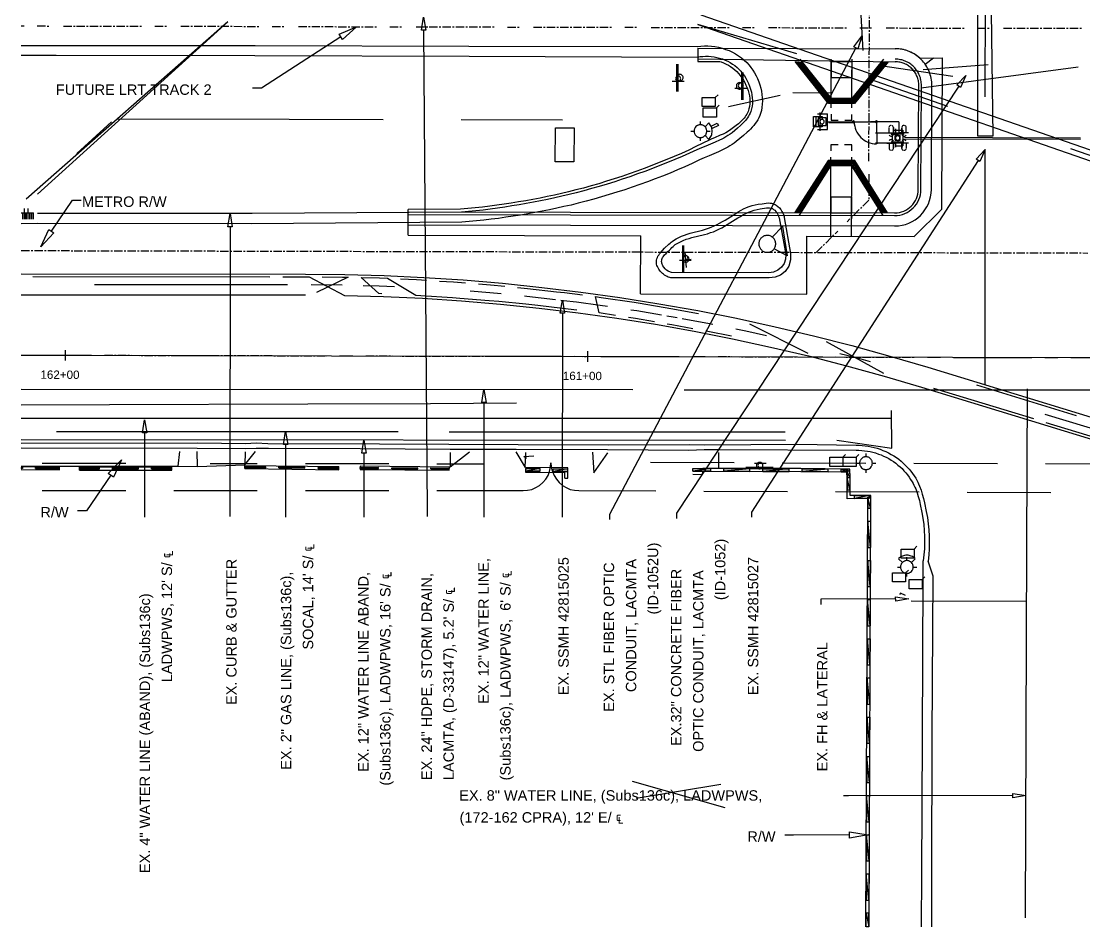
# Model space of a CAD drawing. Header units: feet. Extents: x 0 to 650, y -1 to 433.
# Drawn here: x 144.2 to 347.7, y 67.8 to 241 of the extents above; entities that cross this region are included whole.
import ezdxf

# ---------------------------------------------------------------- set-up
doc = ezdxf.new("R2010")
doc.units = ezdxf.units.FT
doc.linetypes.add('CENTER2', pattern=[2.541, 1.587, -0.318, 0.318, -0.318])
for name, color, linetype in [('AGUA', 5, 'UTIL_W'), ('ALCANTARILLADO', 3, 'UTIL_SS'), ('ANOTACION', 8, 'CONTINUOUS'), ('DIGITALIZADO', 7, 'CONTINUOUS'), ('DRENAJE_PLUVIAL', 3, 'UTIL_SD'), ('EJE_VIA', 7, 'CONTINUOUS'), ('ELECTRICO', 1, 'UTIL_E'), ('ELECTRICO_AEREO', 1, 'UTIL_EOH'), ('ESTRUCTURAS', 7, 'CONTINUOUS'), ('GAS', 2, 'UTIL_G'), ('METRO_RW', 140, 'CENTER2'), ('TELECOM', 30, 'UTIL_T'), ('TELECOM_AEREO', 30, 'UTIL_TOH'), ('TOPO', 8, 'CONTINUOUS')]:
    doc.layers.add(name, color=color, linetype=linetype)
doc.styles.add('CAD_TEXT', font='Arial')
doc.styles.add('LTSTD', font='Arial')
doc.linetypes.add('UTIL_E', pattern='A,4,-3,["E",LTSTD,S=1.2,R=0,X=-1.86,Y=-0.6],-3', length=10)
doc.linetypes.add('UTIL_EOH', pattern='A,4,-3,["E(OH)",LTSTD,S=1.2,R=0,X=-3.3,Y=-0.6],-3', length=10)
doc.linetypes.add('UTIL_G', pattern='A,4,-3,["G",LTSTD,S=1.2,R=0,X=-1.86,Y=-0.6],-3', length=10)
doc.linetypes.add('UTIL_SD', pattern='A,4,-3,["SD",LTSTD,S=1.2,R=0,X=-2.22,Y=-0.6],-3', length=10)
doc.linetypes.add('UTIL_SS', pattern='A,4,-3,["SS",LTSTD,S=1.2,R=0,X=-2.22,Y=-0.6],-3', length=10)
doc.linetypes.add('UTIL_T', pattern='A,4,-3,["T",LTSTD,S=1.2,R=0,X=-1.86,Y=-0.6],-3', length=10)
doc.linetypes.add('UTIL_TOH', pattern='A,4,-3,["T(OH)",LTSTD,S=1.2,R=0,X=-3.3,Y=-0.6],-3', length=10)
doc.linetypes.add('UTIL_W', pattern='A,4,-3,["W",LTSTD,S=1.2,R=0,X=-1.86,Y=-0.6],-3', length=10)

msp = doc.modelspace()

# ---------------------------------------------------------------- linework, layer by layer
at = {"layer": 'AGUA'}
for p, q in [((144.2, 170.63), (261.33, 170.57)), ((271.13, 170.53), (355.33, 170.5)), ((144.2, 165.07), (310.87, 165.07)), ((144.2, 161.03), (290.57, 160.9)), ((314.6, 130.13), (336.73, 130.07))]:
    msp.add_line(p, q, dxfattribs=at)
for points in [[(336.5, 69.47), (336.77, 140.67), (336.87, 170.7)], [(300.37, 160.87), (310.9, 159.33), (310.87, 166.53)], [(313.53, 131.13), (312.53, 131.63), (312.4, 131.37)]]:
    msp.add_lwpolyline(points, dxfattribs=at)
at = {"layer": 'ALCANTARILLADO'}
for p, q in [((328.8, 226.57), (328.87, 317.5)), ((328.77, 171.47), (328.77, 216.53)), ((158.23, 190.67), (195.2, 190.67)), ((199.7, 190.67), (205.67, 190.6)), ((340.23, 165.87), (355.57, 161.2))]:
    msp.add_line(p, q, dxfattribs=at)
for points in [[(319.47, 323.9), (328.83, 323.9), (330.27, 219.07), (327.4, 219.07), (327.4, 321.67)], [(209.7, 190.5), (212.73, 190.43), (215.67, 190.3)], [(230.13, 189.43), (233.93, 189.13), (236.1, 188.93)], [(240.57, 188.5), (241, 188.43), (246.53, 187.8)], [(247.53, 187.7), (248.03, 187.63), (250.5, 187.33), (255.03, 186.73), (256.47, 186.5)], [(260.9, 185.83), (262.07, 185.67), (266.8, 184.87)], [(267.8, 184.7), (269.03, 184.5), (269.77, 184.37)], [(270.73, 184.17), (276, 183.2), (276.63, 183.07)], [(281.03, 182.17), (282.93, 181.8), (286.9, 180.9)], [(300.97, 177.5), (303.6, 176.83), (306.77, 175.93)], [(144.2, 167.63), (161.1, 167.7), (199.07, 167.83), (222.57, 167.93), (239.03, 168)]]:
    msp.add_lwpolyline(points, dxfattribs=at)
at = {"layer": 'ANOTACION'}
for points in [[(205.37, 238.07), (190.2, 228.23), (188.5, 228.23)], [(205.07, 238.57), (208.4, 240), (205.7, 237.53), (205.07, 238.57)], [(149.97, 200.87), (154, 206.8), (155.7, 206.8)], [(150.47, 200.53), (147.93, 197.9), (149.47, 201.2), (150.47, 200.53)], [(160.87, 154.5), (163.4, 157.13), (161.87, 153.8), (160.87, 154.5)], [(161.37, 154.17), (156.7, 147.37), (155, 147.37)], [(302.77, 85.93), (306.37, 85.33), (302.77, 84.73), (302.77, 85.93)], [(302.77, 85.33), (292.07, 85.3), (290.4, 85.3)]]:
    msp.add_lwpolyline(points, dxfattribs=at)
at = {"layer": 'DIGITALIZADO'}
for p, q in [((269.73, 227.63), (269.73, 232.87)), ((269.97, 227.63), (269.97, 232.87)), ((282.13, 231.27), (282.13, 226.03)), ((282.37, 231.27), (282.37, 226.03)), ((312.23, 221.83), (306.83, 221.83)), ((312.23, 221.83), (312.23, 219.7)), ((144.2, 204.4), (146.57, 204.4)), ((144.5, 203.2), (144.5, 204.4)), ((144.53, 203.2), (144.53, 204.4)), ((144.83, 204.4), (144.83, 205.2)), ((144.83, 203.2), (144.83, 204.4)), ((144.87, 203.2), (144.87, 204.4)), ((145.17, 203.2), (145.17, 204.4)), ((145.2, 203.2), (145.2, 204.4)), ((145.5, 203.2), (145.5, 204.4)), ((145.53, 204.4), (145.53, 205.2)), ((145.53, 203.2), (145.53, 204.4)), ((145.87, 203.2), (145.87, 204.4)), ((145.9, 203.2), (145.9, 204.4)), ((146.2, 203.2), (146.2, 204.4)), ((146.23, 203.2), (146.23, 204.4)), ((146.53, 203.2), (146.53, 204.4)), ((270.87, 192.9), (270.87, 198.13)), ((271.1, 192.9), (271.1, 198.13)), ((277.73, 158.5), (277.73, 155.53)), ((288.2, 155.63), (282.97, 155.63)), ((288.2, 155.4), (282.97, 155.4)), ((261.18, 95.62), (278.9, 90.56)), ((261.92, 92.34), (278.15, 95.02))]:
    msp.add_line(p, q, dxfattribs=at)
for points in [[(220.83, 239.33), (221.23, 241.83), (221.67, 239.37), (220.83, 239.33)], [(221.23, 239.33), (221.9, 147.27), (221.9, 146.27)], [(303.63, 236.17), (305.17, 238.2), (304.37, 235.8), (303.63, 236.17)], [(304, 235.97), (256.83, 146.67), (256.83, 145.67)], [(270.93, 230.28), (270.92, 230.41), (270.88, 230.52), (270.83, 230.63), (270.71, 230.76), (270.56, 230.85), (270.44, 230.89), (270.32, 230.9), (270.19, 230.89), (270.08, 230.85), (269.97, 230.79), (269.84, 230.68), (269.75, 230.52), (269.71, 230.41), (269.7, 230.28), (269.71, 230.16), (269.75, 230.04), (269.81, 229.94), (269.92, 229.81), (270.08, 229.72), (270.19, 229.68), (270.32, 229.67), (270.44, 229.68), (270.56, 229.72), (270.66, 229.77), (270.79, 229.89), (270.88, 230.04), (270.92, 230.16), (270.93, 230.28)], [(323.33, 228.87), (325.07, 230.7), (324.03, 228.4), (323.33, 228.87)], [(323.7, 228.63), (269.7, 146.9), (269.7, 145.9)], [(282.37, 228.68), (282.35, 228.81), (282.32, 228.92), (282.26, 229.03), (282.14, 229.16), (281.99, 229.25), (281.87, 229.29), (281.75, 229.3), (281.63, 229.29), (281.51, 229.25), (281.41, 229.19), (281.27, 229.08), (281.18, 228.92), (281.15, 228.81), (281.13, 228.68), (281.15, 228.56), (281.18, 228.44), (281.24, 228.34), (281.36, 228.21), (281.51, 228.12), (281.63, 228.08), (281.75, 228.07), (281.87, 228.08), (281.99, 228.12), (282.09, 228.17), (282.23, 228.29), (282.32, 228.44), (282.35, 228.56), (282.37, 228.68)], [(327.07, 214.67), (328.77, 216.53), (327.77, 214.2), (327.07, 214.67)], [(327.43, 214.43), (284.03, 147.13), (284.03, 146.13)], [(183.77, 201.73), (184.2, 204.23), (184.6, 201.73), (183.77, 201.73)], [(184.2, 201.73), (184.17, 147.27), (184.17, 146.27)], [(272.07, 195.55), (272.05, 195.67), (272.02, 195.79), (271.96, 195.89), (271.84, 196.03), (271.69, 196.12), (271.57, 196.15), (271.45, 196.17), (271.33, 196.15), (271.21, 196.12), (271.11, 196.06), (270.97, 195.94), (270.88, 195.79), (270.85, 195.67), (270.83, 195.55), (270.85, 195.43), (270.88, 195.31), (270.94, 195.21), (271.06, 195.07), (271.21, 194.98), (271.33, 194.95), (271.45, 194.93), (271.57, 194.95), (271.69, 194.98), (271.79, 195.04), (271.93, 195.16), (272.02, 195.31), (272.05, 195.43), (272.07, 195.55)], [(247.4, 185.17), (247.83, 187.67), (248.23, 185.17), (247.4, 185.17)], [(247.83, 185.17), (247.77, 147.13), (247.77, 146.13)], [(232.4, 168.07), (232.8, 170.57), (233.23, 168.07), (232.4, 168.07)], [(232.8, 168.07), (232.8, 147.13), (232.8, 146.13)], [(167.4, 162.3), (167.8, 164.8), (168.23, 162.3), (167.4, 162.3)], [(167.8, 162.3), (167.8, 147.13), (167.8, 146.13)], [(194.43, 160.03), (194.83, 162.53), (195.27, 160.03), (194.43, 160.03)], [(209.4, 158.37), (209.83, 160.87), (210.23, 158.37), (209.4, 158.37)], [(194.83, 160.03), (194.83, 147.13), (194.83, 146.13)], [(209.8, 158.37), (209.8, 147.13), (209.8, 146.13)], [(286.2, 156.02), (286.19, 156.14), (286.15, 156.26), (286.09, 156.36), (285.98, 156.49), (285.82, 156.58), (285.71, 156.62), (285.58, 156.63), (285.46, 156.62), (285.34, 156.58), (285.24, 156.53), (285.11, 156.41), (285.02, 156.26), (284.98, 156.14), (284.97, 156.02), (284.98, 155.89), (285.02, 155.78), (285.07, 155.67), (285.19, 155.54), (285.34, 155.45), (285.46, 155.41), (285.58, 155.4), (285.71, 155.41), (285.82, 155.45), (285.93, 155.51), (286.06, 155.62), (286.15, 155.78), (286.19, 155.89), (286.2, 156.02)], [(311.67, 130.5), (297.3, 130.43), (297.3, 129.43)], [(311.63, 130.9), (314.17, 130.5), (311.67, 130.07), (311.63, 130.9)], [(334.1, 92.87), (302.63, 92.83), (301.63, 92.83)], [(334.1, 93.27), (336.6, 92.87), (334.1, 92.43), (334.1, 93.27)]]:
    msp.add_lwpolyline(points, dxfattribs=at)
at = {"layer": 'DRENAJE_PLUVIAL'}
for p, q in [((306.4, 230.1), (321.53, 224.83)), ((154.83, 215.77), (161.5, 221.8)), ((146.43, 192.2), (191.8, 192.17)), ((144.2, 188.7), (198.6, 188.67)), ((283.67, 183.17), (294.8, 177.53)), ((298.3, 179.77), (309.3, 173.7)), ((327.13, 171.47), (346.23, 165.6)), ((318.9, 170.83), (338, 165))]:
    msp.add_line(p, q, dxfattribs=at)
for points in [[(274.33, 242.3), (383.87, 204.3), (483.27, 212.57)], [(147.33, 207.93), (183.77, 240.97), (145.17, 207)], [(292.73, 234.83), (273.77, 240.4), (383.63, 202.3), (483.5, 210.57), (441.03, 208.03)], [(345.13, 216.67), (383.77, 203.3), (426.6, 206.87)], [(144.2, 192.7), (198.6, 192.67), (206.13, 192.6), (213.7, 192.4), (221.27, 192.03), (228.8, 191.57), (236.33, 190.93), (243.87, 190.13), (251.37, 189.23), (258.83, 188.2), (266.3, 187), (273.77, 185.67), (281.17, 184.2), (288.57, 182.6), (295.93, 180.87), (303.23, 179), (310.53, 176.97), (317.77, 174.83), (464.37, 130), (481.47, 124.57), (470.57, 127.5)], [(194.3, 192.17), (198.6, 192.17), (199.3, 192.17), (206.07, 188.6), (213.57, 188.4), (221.03, 188.03), (228.5, 187.57), (235.97, 186.93), (243.4, 186.17), (250.83, 185.27), (258.27, 184.23), (265.63, 183.07), (273.03, 181.73), (280.37, 180.3), (287.67, 178.7), (294.97, 177), (302.2, 175.13), (309.43, 173.13), (316.6, 171), (463.17, 126.17), (480.23, 120.77)], [(201.8, 192.13), (205.7, 192.1), (206.8, 192.1), (200.73, 189.17)], [(213.23, 188.9), (212.7, 188.93), (209.3, 192.03), (212.8, 191.93), (214.3, 191.87), (219.73, 188.63), (220.7, 188.57), (226.77, 188.2), (228.2, 188.07), (233.8, 187.63), (235.67, 187.47), (240.83, 186.97), (243.13, 186.7), (247.83, 186.17), (250.6, 185.8)], [(216.8, 191.77), (219.9, 191.6), (221.8, 191.5)], [(224.3, 191.33), (227, 191.17), (229.27, 191)], [(231.77, 190.8), (234.07, 190.63), (236.77, 190.37)], [(239.23, 190.13), (241.17, 189.93), (246.7, 189.3), (248.2, 189.13), (251.67, 188.67)], [(258, 184.77), (254.83, 185.23), (254.13, 188.37), (255.27, 188.2), (261.57, 187.27), (262.3, 187.17), (268.97, 186.03), (269.3, 185.97), (273.87, 185.13)], [(260.5, 184.4), (261.8, 184.2), (265.43, 183.6)], [(267.9, 183.17), (268.77, 183.03), (272.8, 182.27)], [(275.27, 181.83), (275.7, 181.73), (280.17, 180.83)], [(340.4, 164.27), (352.37, 160.6), (366.7, 156.2)]]:
    msp.add_lwpolyline(points, dxfattribs=at)
at = {"layer": 'EJE_VIA'}
for p, q in [((273.73, 235.87), (311.6, 235.77)), ((316.2, 234), (320.6, 234.03)), ((317.27, 232.87), (318.87, 234.03)), ((320.47, 205.1), (320.6, 234.03)), ((273.73, 233.87), (311.57, 233.27)), ((293.3, 233.8), (299.27, 226.3)), ((299.27, 232.8), (299.3, 233.8)), ((299.27, 224.5), (299.27, 232.8)), ((303.27, 226.3), (303.3, 233.8)), ((268.87, 229.6), (271.13, 229.6)), ((280.87, 228.27), (283.13, 228.27)), ((315.97, 208.87), (316.07, 228.77)), ((316.47, 208.87), (316.57, 228.77)), ((318.47, 208.83), (318.57, 228.73)), ((303.27, 224.5), (303.27, 226.3)), ((299.23, 204.9), (299.23, 215.03)), ((303.2, 199.9), (303.23, 215.03)), ((293.2, 203.93), (299.23, 213.4)), ((303.23, 207.4), (299.23, 207.4)), ((218.27, 200.1), (218.27, 205.03)), ((218.27, 204.6), (311.47, 204.37)), ((218.27, 204.1), (311.47, 203.87)), ((299.2, 203.9), (299.23, 204.9)), ((299.2, 199.9), (299.2, 203.9)), ((303.2, 202.53), (303.23, 203.9)), ((315.17, 199.87), (320.47, 205.1)), ((218.27, 202.1), (311.47, 201.87)), ((218.27, 200.1), (262.83, 200)), ((262.8, 188.9), (262.83, 200)), ((294.6, 188.8), (294.63, 199.9)), ((294.63, 199.9), (315.17, 199.87)), ((271.27, 196.93), (271.5, 193.93)), ((271.4, 195.43), (272.5, 195.53)), ((270.27, 195.3), (272.5, 195.3)), ((262.8, 188.9), (294.6, 188.8)), ((144.2, 177.17), (157.67, 177.13)), ((144.2, 177.17), (524.93, 176.27)), ((152.67, 176.13), (152.67, 178.13)), ((160.17, 177.13), (202.67, 177.03)), ((205.17, 177.03), (207.67, 177)), ((252.7, 175.9), (252.7, 177.9)), ((210.17, 177), (247.67, 176.93)), ((250.17, 176.93), (252.67, 176.9)), ((255.17, 176.9), (270.17, 176.87)), ((272.67, 176.87), (275.17, 176.87)), ((277.67, 176.87), (292.7, 176.83)), ((295.2, 176.8), (297.7, 176.8)), ((300.2, 176.8), (315.2, 176.77)), ((317.7, 176.77), (320.2, 176.77)), ((322.7, 176.73), (337.7, 176.7)), ((340.2, 176.7), (342.7, 176.7)), ((345.2, 176.7), (360.2, 176.67)), ((284.63, 156.5), (286.87, 156.5))]:
    msp.add_line(p, q, dxfattribs=at)
for points in [[(273.73, 235.87), (273.73, 233.37), (276.7, 233.37)], [(318.57, 228.75), (318.56, 229.1), (318.54, 229.45), (318.49, 229.79), (318.44, 230.13), (318.36, 230.47), (318.27, 230.8), (318.16, 231.12), (318.04, 231.44), (317.91, 231.76), (317.75, 232.06), (317.58, 232.36), (317.4, 232.66), (317.2, 232.94), (316.99, 233.21), (316.77, 233.48), (316.53, 233.73), (316.28, 233.97), (316.01, 234.2), (315.74, 234.41), (315.46, 234.61), (315.17, 234.79), (314.87, 234.96), (314.57, 235.12), (314.25, 235.26), (313.93, 235.38), (313.61, 235.49), (313.28, 235.58), (312.94, 235.66), (312.6, 235.72), (312.26, 235.76), (311.91, 235.79), (311.57, 235.8)], [(316.2, 234.03), (315.96, 234.24), (315.71, 234.44), (315.45, 234.62), (315.18, 234.79), (314.91, 234.95), (314.62, 235.09), (314.34, 235.22), (314.05, 235.34), (313.75, 235.45), (313.45, 235.54), (313.14, 235.62), (312.83, 235.68), (312.52, 235.73), (312.2, 235.77), (311.89, 235.79), (311.57, 235.8)], [(276.7, 233.37), (277.97, 233.37), (278.2, 233.27), (278.7, 233.1), (279.17, 232.87), (279.6, 232.63), (280.03, 232.37), (280.47, 232.07), (280.83, 231.77), (281.2, 231.43), (281.57, 231.07), (281.87, 230.67), (282.2, 230.23), (282.47, 229.8), (282.73, 229.33), (282.97, 228.83), (283.2, 228.33), (283.37, 227.83), (283.5, 227.3), (283.63, 226.8), (283.7, 226.27), (283.73, 225.77), (283.7, 225.23), (283.67, 224.73), (283.53, 224.27), (283.47, 224.03), (283.4, 223.8), (283.27, 223.53), (283.13, 223.27), (282.97, 223), (282.8, 222.77), (282.63, 222.53), (282.43, 222.3), (282, 221.87), (281.53, 221.43), (281.07, 221.07), (280.1, 220.33), (279.6, 220), (279.1, 219.7), (278.6, 219.47), (278.03, 219.23), (276.97, 218.77), (276.43, 218.53), (275.9, 218.3), (273.4, 217.07), (272, 216.4), (270.6, 215.77), (269.2, 215.17), (267.8, 214.57), (266.37, 214), (264.93, 213.43), (263.5, 212.87), (262.07, 212.37), (260.63, 211.83), (259.17, 211.37), (257.73, 210.87), (256.27, 210.43), (254.8, 209.97), (253.33, 209.57), (251.83, 209.13), (250.37, 208.77), (249, 208.43), (247.67, 208.1), (246.3, 207.8), (244.93, 207.5), (243.57, 207.2), (242.17, 206.93), (240.8, 206.7), (239.43, 206.47), (238.03, 206.23), (236.67, 206.03), (235.27, 205.83), (233.9, 205.67), (232.5, 205.5), (231.13, 205.37), (229.73, 205.23), (228.33, 205.1), (218.27, 205.03)], [(310.17, 233.27), (303.73, 225.3), (298.8, 225.3), (292.4, 233.33)], [(309.9, 233.27), (303.67, 225.5), (298.87, 225.5), (292.67, 233.33)], [(309.67, 233.27), (303.57, 225.7), (298.97, 225.7), (292.9, 233.33)], [(309.4, 233.27), (303.47, 225.9), (299.07, 225.9), (293.17, 233.3)], [(309.13, 233.27), (303.37, 226.1), (299.17, 226.1), (293.43, 233.3)], [(309.3, 233.77), (303.27, 226.3), (299.27, 226.3)], [(303.27, 230.3), (303.3, 233.3), (299.3, 233.3), (299.27, 230.3), (303.27, 230.3)], [(316.57, 228.76), (316.56, 229.01), (316.54, 229.26), (316.51, 229.5), (316.47, 229.75), (316.42, 229.99), (316.36, 230.22), (316.28, 230.46), (316.19, 230.69), (316.09, 230.91), (315.98, 231.13), (315.86, 231.34), (315.73, 231.55), (315.59, 231.75), (315.44, 231.95), (315.28, 232.14), (315.11, 232.32), (314.93, 232.49), (314.74, 232.65), (314.55, 232.81), (314.35, 232.95), (314.14, 233.08), (313.93, 233.2), (313.71, 233.31), (313.48, 233.41), (313.25, 233.5), (313.02, 233.58), (312.79, 233.65), (312.55, 233.7), (312.3, 233.74), (312.06, 233.77), (311.81, 233.79), (311.56, 233.8)], [(316.07, 228.76), (316.06, 228.99), (316.05, 229.21), (316.02, 229.43), (315.98, 229.65), (315.93, 229.87), (315.88, 230.08), (315.81, 230.29), (315.73, 230.5), (315.64, 230.7), (315.54, 230.9), (315.43, 231.09), (315.32, 231.28), (315.19, 231.46), (315.05, 231.63), (314.91, 231.8), (314.75, 231.97), (314.59, 232.12), (314.42, 232.27), (314.25, 232.41), (314.07, 232.53), (313.88, 232.65), (313.69, 232.76), (313.49, 232.86), (313.29, 232.95), (313.08, 233.03), (312.88, 233.1), (312.66, 233.16), (312.45, 233.21), (312.23, 233.25), (312.01, 233.28), (311.78, 233.29), (311.56, 233.3)], [(270.47, 230.08), (270.44, 230.23), (270.38, 230.35), (270.29, 230.46), (270.17, 230.53), (270.03, 230.56), (269.89, 230.56), (269.75, 230.51), (269.64, 230.43), (269.56, 230.31), (269.51, 230.18), (269.5, 230.03), (269.54, 229.9), (269.61, 229.78), (269.71, 229.68), (269.84, 229.62), (269.98, 229.6), (270.13, 229.62), (270.25, 229.68), (270.36, 229.78), (270.43, 229.9), (270.46, 230.03)], [(282.47, 228.75), (282.44, 228.89), (282.38, 229.02), (282.29, 229.12), (282.17, 229.2), (282.03, 229.23), (281.89, 229.22), (281.75, 229.17), (281.64, 229.09), (281.56, 228.98), (281.51, 228.85), (281.5, 228.7), (281.54, 228.56), (281.61, 228.44), (281.71, 228.35), (281.84, 228.29), (281.98, 228.27), (282.13, 228.29), (282.25, 228.35), (282.36, 228.44), (282.43, 228.56), (282.46, 228.7)], [(299.27, 223.27), (299.27, 222.13), (300.63, 222.13)], [(301.9, 222.13), (303.27, 222.13), (303.27, 223.23)], [(300.63, 217.4), (299.23, 217.4), (299.23, 216.27)], [(303.23, 216.27), (303.23, 217.4), (301.87, 217.4)], [(310.1, 204.37), (303.8, 214.4), (298.7, 214.4), (292.33, 204.43)], [(309.83, 204.37), (303.67, 214.2), (298.8, 214.2), (292.6, 204.43)], [(309.6, 204.37), (303.57, 214), (298.9, 214), (292.83, 204.43)], [(309.37, 204.37), (303.47, 213.8), (299.03, 213.8), (293.07, 204.43)], [(309.13, 204.37), (303.33, 213.6), (299.13, 213.6), (293.3, 204.43)], [(309.23, 203.87), (303.23, 213.4), (299.23, 213.4)], [(311.43, 201.87), (312.15, 201.9), (312.85, 202.01), (313.52, 202.18), (314.16, 202.41), (314.78, 202.7), (315.36, 203.05), (315.9, 203.45), (316.4, 203.91), (316.85, 204.4), (317.25, 204.94), (317.61, 205.52), (317.9, 206.13), (318.14, 206.77), (318.32, 207.44), (318.43, 208.14), (318.47, 208.85)], [(311.44, 203.87), (311.95, 203.89), (312.45, 203.97), (312.93, 204.09), (313.39, 204.26), (313.83, 204.47), (314.24, 204.71), (314.63, 205), (314.99, 205.32), (315.31, 205.68), (315.6, 206.06), (315.85, 206.48), (316.07, 206.91), (316.24, 207.37), (316.36, 207.85), (316.44, 208.35), (316.47, 208.86)], [(311.44, 204.37), (311.9, 204.39), (312.35, 204.46), (312.78, 204.57), (313.2, 204.72), (313.59, 204.91), (313.96, 205.13), (314.31, 205.39), (314.63, 205.68), (314.93, 206), (315.19, 206.34), (315.41, 206.72), (315.61, 207.11), (315.76, 207.52), (315.87, 207.96), (315.94, 208.4), (315.97, 208.86)], [(303.23, 204.4), (303.23, 207.4), (299.23, 207.4), (299.23, 204.4), (303.23, 204.4)], [(271.83, 195.78), (271.81, 195.93), (271.75, 196.05), (271.66, 196.16), (271.54, 196.23), (271.4, 196.26), (271.25, 196.26), (271.12, 196.21), (271.01, 196.13), (270.92, 196.01), (270.88, 195.88), (270.87, 195.73), (270.9, 195.6), (270.98, 195.48), (271.08, 195.38), (271.21, 195.32), (271.35, 195.3), (271.49, 195.32), (271.62, 195.38), (271.72, 195.48), (271.8, 195.6), (271.83, 195.73)], [(174.5, 158.7), (174.17, 155.9), (177.97, 155.87), (177.9, 158.73)], [(187.1, 158.67), (187.03, 156.17), (189.03, 158.7)], [(226.3, 158.53), (226.3, 155.8), (230.03, 158.63)], [(238.93, 158.63), (240.67, 155.67), (240.8, 158.5)], [(253.6, 158.57), (253.83, 154.6), (256.53, 158.47)], [(285.27, 156.05), (285.29, 155.91), (285.35, 155.78), (285.44, 155.68), (285.56, 155.6), (285.7, 155.57), (285.85, 155.58), (285.98, 155.62), (286.09, 155.71), (286.18, 155.82), (286.22, 155.95), (286.23, 156.1), (286.2, 156.24), (286.12, 156.36), (286.02, 156.45), (285.89, 156.51), (285.75, 156.53), (285.61, 156.51), (285.48, 156.45), (285.38, 156.36), (285.3, 156.24), (285.27, 156.1)]]:
    msp.add_lwpolyline(points, dxfattribs=at)
at = {"layer": 'ELECTRICO'}
msp.add_lwpolyline([(240.93, 157.4), (240.43, 157.73), (242.37, 157.87)], dxfattribs=at)
at = {"layer": 'ELECTRICO_AEREO'}
for p, q in [((264.7, 156.67), (280.73, 156.6)), ((148.2, 156.5), (164.2, 156.47)), ((180.4, 156.43), (189.4, 156.43)), ((198.6, 156.4), (214.6, 156.4)), ((223.8, 156.37), (232.8, 156.37)), ((289.93, 156.57), (305.93, 156.5)), ((315.13, 156.47), (331.13, 156.43)), ((340.33, 156.4), (356.33, 156.33))]:
    msp.add_line(p, q, dxfattribs=at)
at = {"layer": 'ESTRUCTURAS'}
for p, q in [((274.27, 221.23), (274.27, 221.87)), ((295.9, 220.83), (295.9, 222.83)), ((296.4, 220.83), (296.4, 222.83)), ((296.67, 223.33), (298.57, 223.33)), ((297.17, 220.07), (297.17, 223.57)), ((298.57, 220.33), (298.57, 223.33)), ((298.57, 221.83), (307.8, 221.83)), ((272.4, 220), (273.07, 220)), ((275.13, 220.87), (275.87, 221.6)), ((275.5, 220), (276.13, 220)), ((296.67, 220.33), (298.57, 220.33)), ((298.87, 221.7), (303.57, 221.7)), ((307.97, 221.67), (308, 217.57)), ((310, 219.73), (311.63, 219.7)), ((310.4, 219.73), (310.4, 220.73)), ((311.13, 220.23), (311.63, 220.2)), ((311.2, 220.73), (311.2, 219.73)), ((311.27, 219.73), (312.77, 219.7)), ((311.63, 220.47), (311.63, 219.7)), ((311.63, 220.2), (313.03, 220.2)), ((312.83, 220.73), (312.83, 219.7)), ((313.03, 220.2), (313.03, 217.2)), ((313.67, 219.7), (313.67, 220.73)), ((274.27, 218.17), (274.27, 218.8)), ((275.13, 219.17), (275.87, 218.43)), ((309.97, 217.77), (311.6, 217.77)), ((309.97, 217.73), (311.6, 217.7)), ((310, 219.67), (311.63, 219.67)), ((310.4, 217.73), (310.4, 216.7)), ((311.03, 217.97), (311.03, 219.47)), ((311.2, 216.7), (311.2, 217.73)), ((312.77, 217.7), (311.27, 217.73)), ((311.57, 219.17), (312.47, 219.17)), ((311.57, 218.27), (311.57, 219.17)), ((311.57, 218.27), (312.47, 218.27)), ((311.63, 217.7), (311.63, 216.97)), ((314.07, 219.7), (312.43, 219.7)), ((314.07, 219.67), (312.43, 219.67)), ((314.07, 217.73), (312.43, 217.77)), ((314.07, 217.7), (312.43, 217.7)), ((312.47, 218.27), (312.47, 219.17)), ((312.83, 216.7), (312.83, 217.7)), ((313.03, 219.47), (313.03, 217.97)), ((347.03, 218.7), (313.33, 218.83)), ((313.33, 218.57), (347.03, 218.47)), ((313.67, 217.7), (313.63, 216.7)), ((311.63, 217.2), (313.03, 217.2)), ((305.97, 157.67), (305.97, 158.33)), ((304.13, 156.47), (304.77, 156.47)), ((305.97, 154.6), (305.97, 155.23)), ((307.2, 156.47), (307.83, 156.47)), ((313.8, 137.83), (313.8, 138.47)), ((311.97, 136.6), (312.6, 136.6)), ((312.2, 138.2), (312.97, 137.47)), ((314.67, 137.47), (315.4, 138.2)), ((315.03, 136.6), (315.67, 136.6)), ((313.8, 134.77), (313.8, 135.4))]:
    msp.add_line(p, q, dxfattribs=at)
for points in [[(277.63, 227), (277.1, 226.47), (277.1, 224.73), (274.6, 224.73), (274.6, 226.47), (277.1, 226.47)], [(277.83, 224.97), (277.3, 224.47), (277.3, 222.7), (274.8, 222.7), (274.8, 224.47), (277.3, 224.47)], [(295.9, 222.83), (297.57, 222.83), (297.57, 222.23)], [(296.8, 221.07), (298.3, 221.07), (298.3, 222.57), (296.8, 222.57), (296.8, 221.07)], [(297.97, 221.85), (297.95, 221.97), (297.9, 222.08), (297.78, 222.19), (297.68, 222.25), (297.55, 222.27), (297.43, 222.25), (297.32, 222.2), (297.21, 222.08), (297.15, 221.98), (297.13, 221.85), (297.15, 221.73), (297.2, 221.62), (297.32, 221.51), (297.42, 221.45), (297.55, 221.43), (297.67, 221.45), (297.78, 221.5), (297.89, 221.62), (297.95, 221.72), (297.97, 221.85)], [(303.73, 221.82), (303.7, 221.92), (303.59, 222), (303.48, 221.99), (303.37, 221.87), (303.38, 221.76), (303.46, 221.65), (303.57, 221.63), (303.68, 221.69), (303.73, 221.8)], [(303.7, 221.84), (303.72, 221.4), (303.79, 220.98), (303.9, 220.57), (304.04, 220.18), (304.22, 219.81), (304.43, 219.46), (304.68, 219.14), (304.95, 218.83), (305.26, 218.56), (305.59, 218.32), (305.94, 218.11), (306.31, 217.93), (306.7, 217.79), (307.11, 217.68), (307.53, 217.62), (307.96, 217.6)], [(308.13, 221.85), (308.1, 221.95), (307.99, 222.03), (307.88, 222.02), (307.77, 221.9), (307.78, 221.79), (307.86, 221.69), (307.97, 221.67), (308.08, 221.72), (308.13, 221.83)], [(275.47, 220.02), (275.46, 220.14), (275.44, 220.26), (275.41, 220.38), (275.37, 220.49), (275.32, 220.6), (275.26, 220.7), (275.11, 220.88), (274.93, 221.03), (274.83, 221.09), (274.72, 221.14), (274.61, 221.18), (274.5, 221.21), (274.37, 221.23), (274.25, 221.23), (274.13, 221.23), (274, 221.21), (273.89, 221.18), (273.78, 221.14), (273.67, 221.09), (273.57, 221.03), (273.39, 220.88), (273.24, 220.7), (273.18, 220.6), (273.13, 220.49), (273.09, 220.38), (273.06, 220.26), (273.04, 220.14), (273.03, 220.02), (273.04, 219.89), (273.06, 219.77), (273.09, 219.65), (273.13, 219.54), (273.18, 219.44), (273.24, 219.34), (273.39, 219.16), (273.57, 219.01), (273.67, 218.95), (273.78, 218.9), (273.89, 218.85), (274, 218.82), (274.13, 218.81), (274.25, 218.8), (274.37, 218.81), (274.5, 218.82), (274.61, 218.85), (274.72, 218.9), (274.83, 218.95), (274.93, 219.01), (275.11, 219.16), (275.26, 219.34), (275.32, 219.44), (275.37, 219.54), (275.41, 219.65), (275.44, 219.77), (275.46, 219.89), (275.47, 220.02)], [(275.84, 218.43), (276, 218.6), (276.13, 218.78), (276.24, 218.97), (276.34, 219.17), (276.41, 219.38), (276.46, 219.59), (276.49, 219.8), (276.5, 220.02), (276.49, 220.23), (276.46, 220.45), (276.41, 220.66), (276.34, 220.86), (276.24, 221.06), (276.13, 221.25), (276, 221.44), (275.84, 221.61)], [(277.47, 221.57), (277.7, 221.13), (276.53, 220.5), (276.3, 220.97), (277.47, 221.57)], [(297.57, 221.43), (297.57, 220.83), (295.9, 220.83)], [(307.77, 219.73), (312.03, 219.7), (312.03, 219.1)], [(310.72, 221.1), (310.62, 221.09), (310.51, 221.03), (310.42, 220.93), (310.37, 220.82)], [(310.4, 219.73), (310.4, 219.87), (310.4, 220.03), (310.4, 220.2), (310.4, 220.37), (310.4, 220.5), (310.4, 220.63)], [(311.2, 220.75), (311.18, 220.85), (311.12, 220.97), (311.02, 221.06), (310.89, 221.1)], [(311.2, 219.73), (311.2, 219.87), (311.2, 220.03), (311.2, 220.2), (311.2, 220.37), (311.2, 220.5), (311.2, 220.63)], [(312.83, 219.7), (312.83, 219.83), (312.83, 219.93), (312.83, 220.1), (312.83, 220.27), (312.83, 220.37), (312.83, 220.5), (312.83, 220.63)], [(313.18, 221.1), (313.08, 221.08), (312.96, 221.02), (312.88, 220.92), (312.84, 220.79)], [(313.63, 220.75), (313.62, 220.85), (313.57, 220.96), (313.46, 221.05), (313.35, 221.09)], [(313.67, 219.7), (313.67, 219.83), (313.67, 219.93), (313.67, 220.1), (313.67, 220.27), (313.67, 220.37), (313.67, 220.5), (313.67, 220.63)], [(312.03, 218.3), (312.03, 217.7), (307.77, 217.73)], [(310.36, 219.28), (310.47, 219.17), (310.57, 219.11), (310.69, 219.08), (310.81, 219.07), (310.93, 219.09), (311.04, 219.14), (311.16, 219.23)], [(310.4, 217.73), (310.4, 217.6), (310.4, 217.43), (310.4, 217.33), (310.4, 217.17), (310.4, 217), (310.4, 216.9), (310.4, 216.77)], [(311.2, 218.19), (311.1, 218.29), (310.99, 218.36), (310.88, 218.39), (310.75, 218.4), (310.63, 218.38), (310.52, 218.33), (310.41, 218.24)], [(311.97, 219.53), (310.8, 219.53), (310.8, 219.43), (311.97, 219.43)], [(311.97, 217.9), (310.8, 217.9), (311.97, 218)], [(311.2, 217.73), (311.2, 217.6), (311.2, 217.4), (311.2, 217.23), (311.2, 217.07), (311.2, 216.93), (311.2, 216.8)], [(312.43, 218.72), (312.42, 218.84), (312.36, 218.95), (312.25, 219.06), (312.14, 219.11), (312.02, 219.13), (311.89, 219.12), (311.78, 219.06), (311.67, 218.95), (311.62, 218.84), (311.6, 218.72), (311.62, 218.59), (311.67, 218.48), (311.78, 218.37), (311.89, 218.32), (312.02, 218.3), (312.14, 218.32), (312.25, 218.37), (312.36, 218.48), (312.41, 218.59), (312.43, 218.72)], [(312.1, 219.53), (313.27, 219.5), (312.1, 219.43)], [(312.1, 217.9), (313.23, 217.9), (312.1, 218)], [(312.83, 219.28), (312.94, 219.17), (313.04, 219.11), (313.16, 219.08), (313.28, 219.07), (313.4, 219.09), (313.51, 219.14), (313.63, 219.23)], [(312.83, 217.7), (312.83, 217.57), (312.83, 217.4), (312.83, 217.23), (312.83, 217.07), (312.83, 216.97), (312.83, 216.83)], [(313.64, 218.15), (313.53, 218.26), (313.43, 218.32), (313.31, 218.36), (313.19, 218.37), (313.07, 218.34), (312.96, 218.3), (312.84, 218.2)], [(313.67, 217.7), (313.67, 217.57), (313.67, 217.4), (313.63, 217.23), (313.63, 217.07), (313.63, 216.97), (313.63, 216.83)], [(310.37, 216.72), (310.38, 216.62), (310.43, 216.51), (310.54, 216.42), (310.65, 216.37)], [(310.85, 216.37), (310.95, 216.38), (311.07, 216.45), (311.16, 216.55), (311.2, 216.68)], [(312.8, 216.72), (312.82, 216.61), (312.88, 216.49), (312.98, 216.41), (313.11, 216.37)], [(313.28, 216.37), (313.38, 216.38), (313.49, 216.43), (313.58, 216.54), (313.63, 216.65)], [(288, 199.73), (289.97, 201.8), (290.87, 196.13), (288.37, 197.5)], [(288.65, 198.7), (288.61, 198.86), (288.56, 199.02), (288.5, 199.16), (288.42, 199.3), (288.34, 199.43), (288.23, 199.55), (288.12, 199.66), (288, 199.76), (287.87, 199.84), (287.74, 199.91), (287.59, 199.97), (287.44, 200.02), (287.29, 200.05), (287.13, 200.07), (286.96, 200.06), (286.8, 200.05), (286.64, 200.01), (286.48, 199.96), (286.34, 199.9), (286.2, 199.82), (286.07, 199.74), (285.95, 199.63), (285.84, 199.52), (285.74, 199.4), (285.66, 199.27), (285.59, 199.14), (285.53, 198.99), (285.48, 198.84), (285.45, 198.69), (285.43, 198.53), (285.44, 198.36), (285.45, 198.2), (285.49, 198.04), (285.54, 197.88), (285.6, 197.74), (285.68, 197.6), (285.76, 197.47), (285.87, 197.35), (285.98, 197.24), (286.1, 197.14), (286.23, 197.06), (286.36, 196.99), (286.51, 196.93), (286.66, 196.88), (286.81, 196.85), (286.97, 196.83), (287.14, 196.84), (287.3, 196.85), (287.46, 196.89), (287.62, 196.94), (287.76, 197), (287.9, 197.08), (288.03, 197.16), (288.15, 197.27), (288.26, 197.38), (288.36, 197.5), (288.44, 197.63), (288.51, 197.76), (288.57, 197.91), (288.62, 198.06), (288.65, 198.21), (288.67, 198.37), (288.66, 198.54), (288.65, 198.7)], [(302.03, 158.13), (301.5, 157.6), (301.5, 155.87), (299, 155.87), (299, 157.6), (301.5, 157.6)], [(304.57, 158.13), (304.07, 157.6), (304.07, 155.87), (301.57, 155.87), (301.57, 157.6), (304.07, 157.6)], [(307.17, 156.48), (307.16, 156.61), (307.14, 156.73), (307.11, 156.85), (307.07, 156.96), (307.02, 157.06), (306.96, 157.16), (306.81, 157.34), (306.63, 157.49), (306.53, 157.55), (306.42, 157.6), (306.31, 157.65), (306.2, 157.68), (306.07, 157.69), (305.95, 157.7), (305.83, 157.69), (305.7, 157.68), (305.59, 157.65), (305.48, 157.6), (305.37, 157.55), (305.27, 157.49), (305.09, 157.34), (304.94, 157.16), (304.88, 157.06), (304.83, 156.96), (304.79, 156.85), (304.76, 156.73), (304.74, 156.61), (304.73, 156.48), (304.74, 156.36), (304.76, 156.24), (304.79, 156.12), (304.83, 156.01), (304.88, 155.9), (304.94, 155.8), (305.09, 155.62), (305.27, 155.47), (305.37, 155.41), (305.48, 155.36), (305.59, 155.32), (305.7, 155.29), (305.83, 155.27), (305.95, 155.27), (306.07, 155.27), (306.2, 155.29), (306.31, 155.32), (306.42, 155.36), (306.53, 155.41), (306.63, 155.47), (306.81, 155.62), (306.96, 155.8), (307.02, 155.9), (307.07, 156.01), (307.11, 156.12), (307.14, 156.24), (307.16, 156.36), (307.17, 156.48)], [(315.67, 140.57), (315.17, 140.03), (315.17, 138.3), (312.67, 138.3), (312.67, 140.03), (315.17, 140.03)], [(315.37, 138.21), (315.2, 138.36), (315.02, 138.5), (314.83, 138.61), (314.63, 138.7), (314.42, 138.77), (314.21, 138.83), (314, 138.86), (313.78, 138.87), (313.57, 138.86), (313.35, 138.83), (313.14, 138.77), (312.94, 138.7), (312.74, 138.61), (312.55, 138.5), (312.36, 138.36), (312.19, 138.21)], [(313.78, 137.83), (313.66, 137.83), (313.54, 137.81), (313.42, 137.78), (313.31, 137.74), (313.2, 137.69), (313.1, 137.63), (312.92, 137.48), (312.77, 137.3), (312.71, 137.2), (312.66, 137.09), (312.62, 136.98), (312.59, 136.86), (312.57, 136.74), (312.57, 136.62), (312.57, 136.49), (312.59, 136.37), (312.62, 136.25), (312.66, 136.14), (312.71, 136.04), (312.77, 135.94), (312.92, 135.76), (313.1, 135.61), (313.2, 135.55), (313.31, 135.5), (313.42, 135.45), (313.54, 135.42), (313.66, 135.41), (313.78, 135.4), (313.91, 135.41), (314.03, 135.42), (314.15, 135.45), (314.26, 135.5), (314.36, 135.55), (314.46, 135.61), (314.64, 135.76), (314.79, 135.94), (314.85, 136.04), (314.9, 136.14), (314.95, 136.25), (314.98, 136.37), (314.99, 136.49), (315, 136.62), (314.99, 136.74), (314.98, 136.86), (314.95, 136.98), (314.9, 137.09), (314.85, 137.2), (314.79, 137.3), (314.64, 137.48), (314.46, 137.63), (314.36, 137.69), (314.26, 137.74), (314.15, 137.78), (314.03, 137.81), (313.91, 137.83), (313.78, 137.83)], [(314.07, 136.03), (313.53, 135.5), (313.53, 133.77), (311.03, 133.77), (311.03, 135.5), (313.53, 135.5)], [(317.23, 134.7), (316.7, 134.2), (316.7, 132.43), (314.2, 132.43), (314.2, 134.2), (316.7, 134.2)]]:
    msp.add_lwpolyline(points, dxfattribs=at)
at = {"layer": 'GAS'}
for p, q in [((150.97, 162.53), (216.37, 162.53)), ((226.17, 162.5), (290.5, 162.5))]:
    msp.add_line(p, q, dxfattribs=at)
at = {"layer": 'METRO_RW'}
for p, q in [((306.5, 214.27), (306.8, 279.3)), ((144.2, 240.17), (144.77, 240.17)), ((147.27, 240.17), (149.77, 240.13)), ((152.27, 240.13), (167.27, 240.1)), ((169.77, 240.1), (172.27, 240.1)), ((174.77, 240.1), (189.77, 240.07)), ((192.27, 240.07), (194.77, 240.03)), ((197.27, 240.03), (212.27, 240)), ((214.8, 240), (217.3, 240)), ((219.8, 240), (234.8, 239.97)), ((237.3, 239.93), (239.8, 239.93)), ((242.3, 239.93), (257.3, 239.9)), ((259.8, 239.9), (262.3, 239.9)), ((264.8, 239.87), (279.8, 239.83)), ((282.3, 239.83), (284.8, 239.83)), ((287.3, 239.83), (302.3, 239.8)), ((304.8, 239.8), (307.3, 239.8)), ((309.8, 239.77), (324.8, 239.73)), ((327.3, 239.73), (329.8, 239.73)), ((332.3, 239.73), (347.3, 239.7)), ((296.43, 196.8), (300.57, 200.9)), ((144.2, 197.17), (348.43, 196.7)), ((144.2, 177.17), (157.67, 177.13)), ((160.17, 177.13), (202.67, 177.03)), ((205.17, 177.03), (207.67, 177)), ((210.17, 177), (247.67, 176.93)), ((250.17, 176.93), (252.67, 176.9)), ((255.17, 176.9), (270.17, 176.87)), ((272.67, 176.87), (275.17, 176.87)), ((277.67, 176.87), (292.7, 176.83)), ((295.2, 176.8), (297.7, 176.8)), ((300.2, 176.8), (315.2, 176.77)), ((317.7, 176.77), (320.2, 176.77)), ((322.7, 176.73), (337.7, 176.7)), ((340.2, 176.7), (342.7, 176.7)), ((345.2, 176.7), (360.2, 176.67))]:
    msp.add_line(p, q, dxfattribs=at)
msp.add_lwpolyline([(306.5, 211.77), (306.47, 206.8), (302.33, 202.67)], dxfattribs=at)
at = {"layer": 'TELECOM'}
for p, q in [((304.53, 250.07), (305.33, 235.47)), ((308.3, 232.63), (322.57, 230.53)), ((316.5, 228.33), (346.57, 232.33)), ((316.9, 231.83), (329.37, 232.77)), ((279.6, 224.73), (289.5, 226.9)), ((291.93, 227.43), (299.33, 227.37)), ((228.43, 222.23), (247.83, 222.2))]:
    msp.add_line(p, q, dxfattribs=at)
for points in [[(162.53, 222.4), (195.5, 222.33), (213.5, 222.27)], [(250, 214.17), (246.43, 214.17), (246.5, 220.67), (250.07, 220.63), (250, 214.17)]]:
    msp.add_lwpolyline(points, dxfattribs=at)
at = {"layer": 'TELECOM_AEREO'}
for p, q in [((148.2, 151.23), (164.2, 151.23)), ((173.4, 151.23), (189.4, 151.23)), ((198.6, 151.23), (214.6, 151.23)), ((274.93, 151.13), (290.93, 151.07)), ((300.13, 151.03), (316.13, 150.97)), ((325.33, 150.93), (341.33, 150.87))]:
    msp.add_line(p, q, dxfattribs=at)
msp.add_lwpolyline([(223.8, 151.23), (240.33, 151.23), (241.17, 151.3), (241.97, 151.47), (242.73, 151.8), (243.43, 152.23), (244.07, 152.77), (244.63, 153.4), (245.07, 154.1), (245.37, 154.9), (245.57, 155.7), (245.63, 156.53), (245.7, 155.7), (245.9, 154.9), (246.23, 154.1), (246.67, 153.4), (247.2, 152.77), (247.83, 152.23), (248.53, 151.8), (249.3, 151.47), (250.13, 151.3), (250.97, 151.23), (265.73, 151.17)], dxfattribs=at)
at = {"layer": 'TOPO'}
for p, q in [((144.2, 236.43), (150.9, 236.4)), ((144.2, 234.53), (150.87, 234.53)), ((144.2, 155.87), (151.53, 155.83)), ((144.2, 155.27), (151.53, 155.23)), ((151.53, 155.23), (151.53, 155.83)), ((155.33, 155.77), (173.03, 155.77)), ((155.33, 155.17), (155.33, 155.77)), ((155.33, 155.17), (173.03, 155.17)), ((173.03, 155.17), (173.03, 155.77)), ((187, 156.03), (205.03, 155.83)), ((187, 155.43), (187, 156.03)), ((187, 155.43), (205.03, 155.23)), ((205.03, 155.23), (205.03, 155.83)), ((209.1, 155.27), (226.17, 155.13)), ((240.77, 154.77), (248.27, 154.7)), ((248.27, 153.6), (248.27, 154.7)), ((274.67, 154.33), (274.7, 154.87)), ((248.27, 153.6), (248.87, 153.6)), ((272.77, 154.37), (274.67, 154.33))]:
    msp.add_line(p, q, dxfattribs=at)
for points in [[(150.9, 236.4), (189, 236.4), (229.93, 236.3), (273.7, 236.2), (274.33, 236.3), (275, 236.33), (275.67, 236.33), (276.37, 236.3), (277.03, 236.2), (277.73, 236.07), (278.4, 235.9), (279.07, 235.67), (279.73, 235.43), (280.37, 235.13), (280.97, 234.8), (281.57, 234.43), (282.1, 234.07), (282.63, 233.63), (283.13, 233.17), (283.57, 232.67), (283.93, 232.2), (284.3, 231.7), (284.63, 231.2), (284.93, 230.63), (285.2, 230.07), (285.43, 229.47), (285.63, 228.87), (285.8, 228.27), (285.93, 227.67), (286.03, 227.03), (286.1, 226.4), (286.13, 225.8), (286.1, 225.17), (286.03, 224.57), (285.93, 224), (285.77, 223.4), (285.6, 223), (285.43, 222.6), (285.23, 222.2), (285, 221.83), (284.73, 221.47), (284.47, 221.1), (284.17, 220.77), (283.83, 220.43), (283.53, 220.1), (283.2, 219.8), (282.5, 219.2), (281.8, 218.6), (281.1, 218.03), (280.7, 217.73), (280.3, 217.47), (279.87, 217.2), (279.47, 216.97), (278.6, 216.5), (277.7, 216.07), (276.8, 215.67), (275.9, 215.3), (274.97, 214.9), (274.1, 214.5), (272.7, 213.83), (271.27, 213.2), (269.87, 212.6), (268.43, 212), (267, 211.43), (265.57, 210.87), (264.13, 210.33), (262.67, 209.8), (261.2, 209.3), (259.77, 208.8), (258.27, 208.33), (256.8, 207.87), (255.33, 207.43), (253.83, 207), (252.37, 206.6), (250.87, 206.23), (249.5, 205.87), (248.1, 205.57), (246.73, 205.27), (245.37, 204.97), (243.97, 204.7), (242.57, 204.43), (241.2, 204.17), (239.8, 203.93), (238.4, 203.73), (237, 203.53), (235.6, 203.33), (234.2, 203.17), (232.77, 203), (231.37, 202.87), (229.97, 202.73), (228.57, 202.63), (188.3, 202.3), (147.4, 202.33), (144.2, 202.27)], [(150.87, 234.53), (188.93, 234.5), (229.97, 234.37), (273.67, 234.2), (274.17, 234.3), (274.7, 234.33), (275.23, 234.37), (275.77, 234.37), (276.33, 234.3), (276.87, 234.23), (277.4, 234.13), (277.93, 234), (278.47, 233.83), (278.97, 233.63), (279.47, 233.4), (279.93, 233.13), (280.4, 232.87), (280.83, 232.57), (281.27, 232.23), (281.63, 231.87), (282, 231.47), (282.33, 231.07), (282.67, 230.6), (282.97, 230.13), (283.23, 229.63), (283.47, 229.13), (283.67, 228.6), (283.87, 228.07), (284, 227.5), (284.1, 226.97), (284.17, 226.4), (284.2, 225.87), (284.2, 225.33), (284.13, 224.8), (284.03, 224.27), (283.97, 224.03), (283.9, 223.77), (283.77, 223.47), (283.6, 223.17), (283.43, 222.87), (283.27, 222.6), (283.07, 222.3), (282.87, 222.03), (282.4, 221.53), (281.9, 221.07), (281.37, 220.6), (280.3, 219.73), (279.93, 219.43), (279.53, 219.17), (279.13, 218.93), (278.73, 218.7), (278.33, 218.47), (277.9, 218.27), (277.07, 217.9), (275.3, 217.17), (274.43, 216.8), (273.57, 216.43), (272.17, 215.8), (270.77, 215.2), (269.33, 214.6), (267.93, 214), (266.5, 213.43), (265.07, 212.9), (263.63, 212.33), (262.2, 211.83), (260.73, 211.3), (259.27, 210.83), (257.83, 210.33), (256.37, 209.9), (254.87, 209.43), (253.4, 209.03), (251.93, 208.63), (250.43, 208.23), (249.1, 207.9), (247.73, 207.57), (246.37, 207.27), (245, 206.97), (243.63, 206.67), (242.27, 206.4), (240.9, 206.17), (239.53, 205.93), (238.17, 205.7), (236.77, 205.47), (235.4, 205.27), (234, 205.1), (232.63, 204.93), (231.23, 204.77), (229.87, 204.63), (228.47, 204.5), (188.43, 204.23), (147.33, 204.27)], [(291.5, 196.63), (291.53, 195.4), (291.17, 194.2), (290.47, 193.17), (289.6, 192.47), (288.57, 192.07), (287.43, 191.93), (268.6, 191.97), (268.37, 192.03), (268.1, 192.1), (267.87, 192.2), (267.63, 192.33), (267.4, 192.47), (267.2, 192.63), (266.97, 192.8), (266.8, 192.97), (266.6, 193.17), (266.43, 193.4), (266.27, 193.63), (266.13, 193.87), (266.03, 194.1), (265.93, 194.33), (265.87, 194.57), (265.83, 194.83), (265.83, 195.07), (265.83, 195.33), (265.9, 195.6), (266, 195.83), (266.1, 196.07), (266.27, 196.3), (266.4, 196.53), (266.6, 196.73), (267, 197.17), (267.4, 197.6), (268.23, 198.37), (268.43, 198.57), (268.67, 198.77), (268.87, 198.93), (269.1, 199.1), (269.6, 199.4), (270.1, 199.67), (270.63, 199.9), (271.17, 200.13), (271.73, 200.3), (272.3, 200.47), (274.63, 201.1), (275.23, 201.27), (275.8, 201.43), (276.33, 201.63), (276.9, 201.87), (277.43, 202.13), (277.93, 202.4), (278.47, 202.7), (278.97, 203), (281, 204.27), (281.5, 204.57), (282.03, 204.87), (282.53, 205.13), (283.07, 205.4), (283.6, 205.6), (284.17, 205.77), (284.73, 205.93), (285.3, 206.03), (286.07, 206.13), (286.47, 206.2), (286.87, 206.27), (287.27, 206.3), (287.63, 206.27), (287.83, 206.27), (288.03, 206.2), (288.2, 206.17), (288.37, 206.07), (288.57, 206), (288.73, 205.87), (289.07, 205.63), (289.37, 205.33), (289.63, 205), (289.87, 204.63), (290.07, 204.27), (290.2, 203.87), (290.27, 203.67), (290.3, 203.47), (291.5, 196.63)], [(290.63, 196.43), (290.57, 195.53), (290.27, 194.7), (289.77, 194), (289.07, 193.4), (288.27, 193.03), (287.37, 192.9), (268.7, 193), (268.53, 193.03), (268.37, 193.1), (268.23, 193.17), (268.07, 193.23), (267.77, 193.43), (267.5, 193.7), (267.27, 193.97), (267.07, 194.27), (266.97, 194.43), (266.9, 194.57), (266.87, 194.73), (266.83, 194.9), (266.8, 195.1), (266.83, 195.3), (266.87, 195.47), (266.93, 195.67), (267, 195.83), (267.13, 196), (267.37, 196.33), (267.67, 196.63), (268, 196.97), (268.3, 197.27), (268.6, 197.53), (268.8, 197.77), (269, 197.97), (269.2, 198.13), (269.43, 198.3), (269.93, 198.6), (270.43, 198.87), (270.97, 199.1), (271.5, 199.33), (272.07, 199.5), (272.63, 199.67), (275, 200.27), (275.6, 200.4), (276.17, 200.6), (276.73, 200.77), (277.27, 201), (277.8, 201.27), (278.33, 201.53), (278.83, 201.83), (279.37, 202.13), (281.4, 203.4), (281.9, 203.7), (282.4, 204), (282.93, 204.27), (283.47, 204.53), (284, 204.73), (284.57, 204.9), (285.1, 205.03), (285.7, 205.13), (286.9, 205.33), (287.17, 205.37), (287.47, 205.33), (287.77, 205.3), (287.9, 205.23), (288.03, 205.2), (288.27, 205.03), (288.47, 204.87), (288.67, 204.67), (288.87, 204.43), (289.03, 204.2), (289.13, 203.93), (289.23, 203.67), (289.3, 203.4), (290.63, 196.43)], [(144.2, 160.33), (177.97, 160.37), (187.17, 160.27), (189.2, 160.37), (191.43, 160.23), (212.8, 160.2), (239.33, 160.07), (256.67, 160), (272.1, 160.03), (274.97, 160), (292.87, 160.1), (304.1, 159.9), (304.67, 159.9), (305.23, 159.87), (305.8, 159.8), (306.4, 159.73), (306.97, 159.6), (307.53, 159.47), (308.1, 159.33), (308.67, 159.13), (309.2, 158.93), (309.73, 158.7), (310.27, 158.47), (310.8, 158.17), (311.3, 157.87), (311.77, 157.57), (312.23, 157.23), (312.67, 156.87), (313.1, 156.5), (313.47, 156.13), (313.83, 155.73), (314.2, 155.33), (314.53, 154.93), (314.87, 154.5), (315.17, 154.03), (315.47, 153.6), (315.67, 153.23), (315.87, 152.87), (316.03, 152.5), (316.2, 152.1), (316.5, 151.33), (316.73, 150.53), (316.97, 149.7), (317.13, 148.9), (317.47, 147.23), (317.7, 146.07), (317.87, 144.9), (317.97, 143.7), (318.03, 142.5), (318.07, 141.3), (318.03, 140.1), (317.97, 138.93), (317.83, 137.73)], [(144.2, 159.43), (177.87, 159.33), (187.17, 159.3), (189.2, 159.33), (191.57, 159.33), (209.1, 159.3), (226.33, 159.17), (229.83, 159.13), (238.97, 159.13), (256.43, 159.07), (272, 158.97), (274.97, 159.07), (277.83, 159.1), (304.07, 158.97), (304.6, 158.97), (305.13, 158.93), (305.67, 158.87), (306.23, 158.8), (306.77, 158.7), (307.27, 158.57), (307.8, 158.43), (308.33, 158.23), (308.83, 158.07), (309.33, 157.83), (309.83, 157.6), (310.3, 157.37), (310.77, 157.07), (311.23, 156.77), (311.67, 156.47), (312.07, 156.13), (312.47, 155.8), (312.87, 155.43), (313.23, 155.03), (313.57, 154.63), (313.9, 154.23), (314.2, 153.8), (314.5, 153.37), (314.77, 152.93), (314.97, 152.6), (315.13, 152.27), (315.3, 151.9), (315.47, 151.57), (315.73, 150.83), (315.97, 150.1), (316.17, 149.33), (316.33, 148.6), (316.63, 147.07), (316.83, 145.93), (317, 144.77), (317.1, 143.6), (317.17, 142.43), (317.17, 141.27), (317.13, 140.1), (317.03, 138.93), (316.9, 137.77)], [(144.2, 155.93), (174.17, 155.9), (177.97, 155.87), (187.03, 156.17)], [(144.2, 155.67), (144.2, 155.47), (144.43, 155.67), (144.2, 155.67), (144.43, 155.67), (144.43, 155.47), (144.2, 155.47)], [(151.53, 155.43), (151.53, 155.63), (146.93, 155.43), (151.53, 155.43), (146.93, 155.43), (146.93, 155.63), (151.53, 155.63)], [(159.17, 155.37), (159.17, 155.57), (155.33, 155.37), (159.17, 155.37), (155.33, 155.37), (155.33, 155.57), (159.17, 155.57)], [(166.67, 155.37), (166.67, 155.57), (161.67, 155.37), (166.67, 155.37), (161.67, 155.37), (161.67, 155.57), (166.67, 155.57)], [(173.03, 155.37), (173.03, 155.57), (169.17, 155.37), (173.03, 155.37), (169.17, 155.37), (169.17, 155.57), (173.03, 155.57)], [(191.03, 155.57), (191.03, 155.77), (187, 155.63), (191.03, 155.57), (187, 155.63), (187, 155.83), (191.03, 155.77)], [(198.53, 155.5), (198.53, 155.7), (193.53, 155.57), (198.53, 155.5), (193.53, 155.57), (193.53, 155.77), (198.53, 155.7)], [(205.03, 155.43), (205.03, 155.63), (201.03, 155.47), (205.03, 155.43), (201.03, 155.47), (201.03, 155.67), (205.03, 155.63)], [(226.17, 155.13), (226.2, 155.7), (209.1, 155.9), (209.1, 155.27)], [(212.63, 155.43), (212.63, 155.63), (209.1, 155.47), (212.63, 155.43), (209.1, 155.47), (209.1, 155.67), (212.63, 155.63)], [(220.13, 155.37), (220.13, 155.57), (215.13, 155.4), (220.13, 155.37), (215.13, 155.4), (215.13, 155.6), (220.13, 155.57)], [(226.17, 155.33), (226.17, 155.53), (222.63, 155.37), (226.17, 155.33), (222.63, 155.37), (222.63, 155.57), (226.17, 155.53)], [(248.87, 153.6), (248.87, 155.57), (240.8, 155.63), (240.77, 154.77)], [(243.57, 154.93), (243.57, 155.43), (240.8, 154.97), (243.57, 154.93), (240.8, 154.97), (240.8, 155.47), (243.57, 155.43)], [(248.87, 154.9), (248.87, 155.4), (246.07, 154.9), (248.87, 154.9), (246.07, 154.9), (246.07, 155.4), (248.87, 155.4)], [(276.23, 154.93), (276.23, 155.43), (272.77, 154.93), (276.23, 154.93), (272.77, 154.93), (272.77, 155.43), (276.23, 155.43)], [(306.53, 67.77), (306.9, 150.3), (302.93, 150.27), (302.93, 153.73), (302.83, 155.33), (293.5, 155.43), (274.7, 155.47)], [(305.93, 67.77), (306.3, 149.7), (302.33, 149.67), (302.33, 153.7), (302.27, 154.77), (293.5, 154.83), (274.7, 154.87)], [(283.73, 154.9), (283.73, 155.4), (278.73, 154.93), (283.73, 154.9), (278.73, 154.93), (278.73, 155.43), (283.73, 155.4)], [(291.23, 154.9), (291.23, 155.4), (286.23, 154.9), (291.23, 154.9), (286.23, 154.9), (286.23, 155.4), (291.23, 155.4)], [(298.73, 154.83), (298.73, 155.33), (293.73, 154.87), (298.73, 154.83), (293.73, 154.87), (293.73, 155.37), (298.73, 155.33)], [(302.57, 154.8), (302.57, 155.3), (301.23, 154.8), (302.57, 154.8), (301.23, 154.8), (301.23, 155.3), (302.57, 155.3)], [(302.37, 153.7), (302.87, 153.73), (302.3, 155.03), (302.37, 153.7), (302.3, 155.03), (302.8, 155.07), (302.87, 153.73)], [(302.37, 151.37), (302.87, 151.37), (302.37, 153.73), (302.37, 151.37), (302.37, 153.73), (302.87, 153.73), (302.87, 151.37)], [(306.6, 149.77), (306.6, 150.27), (303.73, 149.73), (306.6, 149.77), (303.73, 149.73), (303.73, 150.23), (306.6, 150.27)], [(306.33, 147.87), (306.83, 147.87), (306.33, 150), (306.33, 147.87), (306.33, 150), (306.83, 150), (306.83, 147.87)], [(306.3, 140.37), (306.8, 140.37), (306.33, 145.37), (306.3, 140.37), (306.33, 145.37), (306.83, 145.37), (306.8, 140.37)], [(306.27, 132.87), (306.77, 132.87), (306.3, 137.87), (306.27, 132.87), (306.3, 137.87), (306.8, 137.87), (306.77, 132.87)], [(316.6, 67.77), (316.63, 77.93), (316.8, 104.03), (316.9, 134.77), (316.9, 137.77)], [(318.53, 67.77), (318.57, 77.93), (318.6, 104.03), (318.8, 134.83), (317.83, 137.73)], [(306.23, 125.37), (306.73, 125.37), (306.27, 130.37), (306.23, 125.37), (306.27, 130.37), (306.77, 130.37), (306.73, 125.37)], [(306.2, 117.87), (306.7, 117.87), (306.23, 122.87), (306.2, 117.87), (306.23, 122.87), (306.73, 122.87), (306.7, 117.87)], [(306.17, 110.37), (306.67, 110.37), (306.2, 115.37), (306.17, 110.37), (306.2, 115.37), (306.7, 115.37), (306.67, 110.37)], [(306.13, 102.87), (306.63, 102.87), (306.17, 107.87), (306.13, 102.87), (306.17, 107.87), (306.67, 107.87), (306.63, 102.87)], [(306.1, 95.37), (306.6, 95.37), (306.13, 100.37), (306.1, 95.37), (306.13, 100.37), (306.63, 100.37), (306.6, 95.37)], [(306.07, 87.87), (306.57, 87.87), (306.07, 92.87), (306.07, 87.87), (306.07, 92.87), (306.57, 92.87), (306.57, 87.87)], [(306.03, 80.37), (306.53, 80.37), (306.03, 85.37), (306.03, 80.37), (306.03, 85.37), (306.53, 85.37), (306.53, 80.37)], [(306, 72.87), (306.5, 72.87), (306, 77.87), (306, 72.87), (306, 77.87), (306.5, 77.87), (306.5, 72.87)], [(306.47, 70.37), (305.97, 70.37), (306.47, 67.77), (306.47, 70.37), (306.47, 67.77), (305.97, 67.77), (305.97, 70.37)]]:
    msp.add_lwpolyline(points, dxfattribs=at)

# ---------------------------------------------------------------- texts
at = {"layer": 'ANOTACION', "style": 'CAD_TEXT'}
for s, height, p in [('FUTURE LRT TRACK 2', 1.9907, (150.83, 226.97)), ('METRO R/W', 1.991, (155.83, 205.53)), ('R/W', 1.991, (147.87, 146.1)), ('EX. 8" WATER LINE, (Subs136c), LADWPWS,', 1.991, (228.07, 91.9)), ("(172-162 CPRA), 12' E/ ℄", 1.991, (228.13, 87.7)), ('R/W', 1.991, (283.23, 84.03))]:
    msp.add_text(s, height=height, dxfattribs=at).set_placement(p)
for s, height, rotation, p in [('162+00', 1.593, 359.7966, (147.87, 172.63)), ('161+00', 1.593, 359.7966, (247.9, 172.4)), ("SOCAL, 14' S/ ℄", 1.991, 90, (200.1, 120.8)), ('(ID-1052U)', 1.991, 90, (266.17, 127.53)), ('(ID-1052)', 1.991, 90, (279.03, 130.27)), ("LADWPWS, 12' S/ ℄", 1.991, 90, (173.07, 114.57)), ('EX. SSMH 42815025', 1.991, 90, (249.03, 112.07)), ('EX. SSMH 42815027', 1.991, 90, (285.33, 112.1)), ('EX. CURB & GUTTER', 1.991, 90, (185.43, 110.2)), ('EX. 12" WATER LINE,', 1.991, 90, (233.7, 110.43)), ('EX. STL FIBER OPTIC', 1.991, 90, (257.73, 108.9)), ('CONDUIT, LACMTA', 1.991, 90, (261.97, 112.67)), ('EX. 2" GAS LINE, (Subs136c),', 1.991, 90, (195.9, 97.8)), ('EX. 12" WATER LINE ABAND,', 1.991, 90, (210.7, 97.43)), ("(Subs136c), LADWPWS, 16' S/ ℄", 1.991, 90, (214.9, 94.77)), ('EX. 24" HDPE, STORM DRAIN,', 1.991, 90, (222.83, 95.83)), ("(Subs136c), LADWPWS,  6' S/ ℄", 1.991, 90, (237.9, 95.77)), ('EX.32" CONCRETE FIBER', 1.991, 90, (270.6, 102.37)), ('OPTIC CONDUIT, LACMTA', 1.991, 90, (274.83, 101.23)), ("LACMTA, (D-33147), 5.2' S/ ℄", 1.991, 90, (227.03, 95.83)), ('EX. 4" WATER LINE (ABAND), (Subs136c)', 1.991, 90, (168.87, 78.03)), ('EX. FH & LATERAL', 1.991, 90, (298.57, 97.5))]:
    msp.add_text(s, height=height, rotation=rotation, dxfattribs=at).set_placement(p)

doc.saveas('drawing.dxf')
